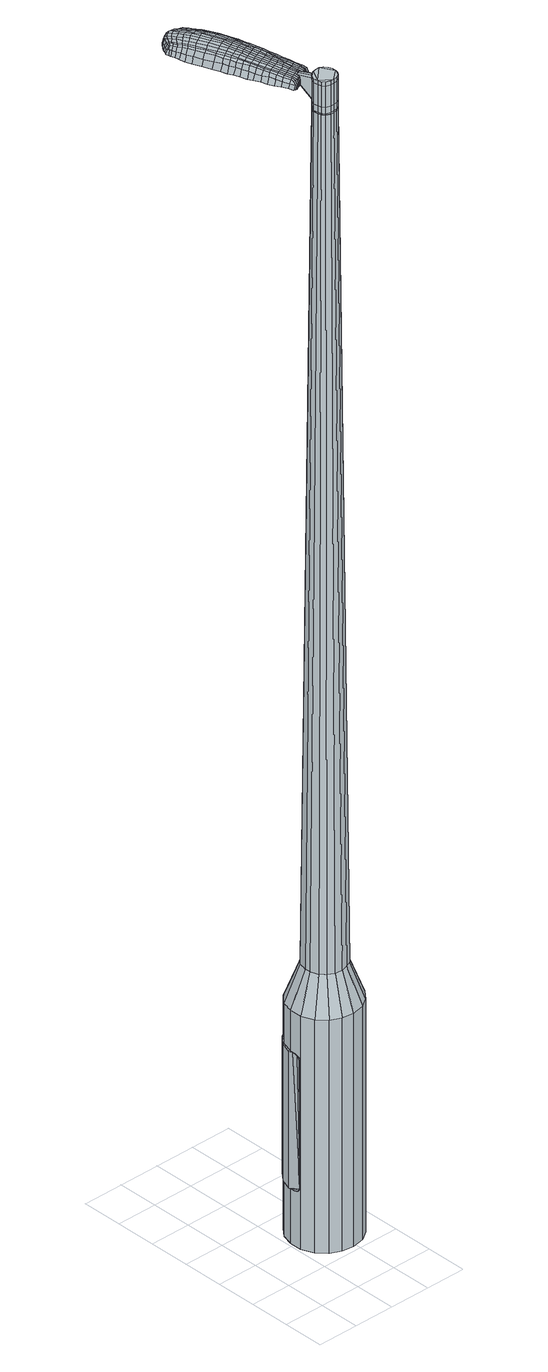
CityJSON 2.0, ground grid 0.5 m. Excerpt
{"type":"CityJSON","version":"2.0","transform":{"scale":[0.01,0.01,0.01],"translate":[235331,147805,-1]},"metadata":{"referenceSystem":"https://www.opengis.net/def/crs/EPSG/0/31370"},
"CityObjects":{
"object1":{"type":"GenericCityObject","attributes":{"cluster":308,"mean_distance_to_centroid":0.029,"new_centroid_x":235331.98,"new_centroid_y":147805.97,"mean_distance_to_camera":7.06,"H1":12.02,"H2":11.42,"Z_final":111,"cluster2":-1,"proj_x":235337.02,"proj_y":147803.89,"id_line":52494,"bearing_l":22.41,"distance":5.46,"orientation":"left","G_obj":112.41},"geometry":[{"type":"MultiSurface","lod":"2","boundaries":[[[0,1,2,3]],[[1,4,5,2]],[[4,6,7,5]],[[6,8,9,7]],[[8,10,11,9]],[[10,12,13,11]],[[12,14,15,13]],[[14,16,17,15]],[[16,18,19,17]],[[18,20,21,19]],[[20,22,23,21]],[[22,24,25,23]],[[24,26,27,25]],[[26,28,29,27]],[[28,30,31,29]],[[30,32,33,31]],[[32,34,35,33]],[[34,0,3,35]],[[36,37,38,39]],[[38,40,41,42]],[[41,43,42]],[[42,44,45,46]],[[45,47,46]],[[46,48,49,50]],[[49,51,50]],[[42,46,50,38]],[[50,52,39,38]],[[53,36,39]],[[2,5,7,35]],[[7,9,11,15]],[[11,13,15]],[[15,17,19,23]],[[19,21,23]],[[23,25,27,31]],[[27,29,31]],[[15,23,31,7]],[[31,33,35,7]],[[3,2,35]],[[1,0,54,55]],[[0,34,56,54]],[[34,32,57,56]],[[32,30,58,57]],[[30,28,59,58]],[[28,26,60,59]],[[26,24,61,60]],[[24,22,62,61]],[[22,20,63,62]],[[20,18,64,63]],[[18,16,65,64]],[[16,14,66,65]],[[14,12,67,66]],[[12,10,68,67]],[[10,8,69,68]],[[8,6,70,69]],[[6,4,71,70]],[[4,1,55,71]],[[55,54,72,73]],[[54,56,74,72]],[[56,57,75,74]],[[57,58,76,75]],[[58,59,77,76]],[[59,60,78,77]],[[60,61,79,78]],[[61,62,80,79]],[[62,63,81,80]],[[63,64,82,81]],[[64,65,83,82]],[[65,66,84,83]],[[66,67,85,84]],[[67,68,86,85]],[[68,69,87,86]],[[69,70,88,87]],[[70,71,89,88]],[[71,55,73,89]],[[72,90,91,73]],[[92,93,90,72]],[[75,94,93,92]],[[95,96,94,75]],[[77,97,96,95]],[[98,99,97,77]],[[100,101,99,98]],[[102,103,101,100]],[[81,104,103,102]],[[82,105,104,81]],[[106,107,105,82]],[[108,109,107,106]],[[110,111,109,108]],[[112,113,111,110]],[[87,114,113,112]],[[115,116,114,87]],[[117,118,116,115]],[[73,91,118,117]],[[119,120,121,122]],[[123,119,122,124]],[[125,123,124,126]],[[127,125,126,128]],[[129,127,128,130]],[[131,129,130,132]],[[133,131,132,134]],[[135,133,134,136]],[[137,135,136,138]],[[139,137,138,140]],[[141,139,140,142]],[[143,141,142,144]],[[145,143,144,146]],[[147,145,146,148]],[[149,147,148,150]],[[151,149,150,152]],[[74,92,72]],[[74,75,92]],[[76,95,75]],[[76,77,95]],[[78,98,77]],[[78,79,100,98]],[[79,80,102,100]],[[80,81,102]],[[83,106,82]],[[83,84,108,106]],[[84,85,110,108]],[[85,86,112,110]],[[86,87,112]],[[88,115,87]],[[88,89,117,115]],[[89,73,117]],[[153,118,91]],[[153,154,116,118]],[[154,114,116]],[[155,113,114]],[[155,156,111,113]],[[156,157,109,111]],[[157,158,107,109]],[[158,105,107]],[[159,103,104]],[[159,160,101,103]],[[160,161,99,101]],[[161,97,99]],[[162,96,97]],[[162,94,96]],[[163,93,94]],[[163,90,93]],[[39,52,151,164]],[[91,90,165,152]],[[53,39,164,120]],[[90,163,121,165]],[[36,53,120,119]],[[163,94,122,121]],[[37,36,119,123]],[[94,162,124,122]],[[38,37,123,125]],[[162,97,126,124]],[[40,38,125,127]],[[97,161,128,126]],[[41,40,127,129]],[[161,160,130,128]],[[43,41,129,131]],[[160,159,132,130]],[[42,43,131,133]],[[159,104,134,132]],[[44,42,133,135]],[[104,105,136,134]],[[45,44,135,137]],[[105,158,138,136]],[[47,45,137,139]],[[158,157,140,138]],[[46,47,139,141]],[[157,156,142,140]],[[48,46,141,143]],[[156,155,144,142]],[[49,48,143,145]],[[155,114,146,144]],[[51,49,145,147]],[[114,154,148,146]],[[50,51,147,149]],[[154,153,150,148]],[[52,50,149,151]],[[153,91,152,150]],[[151,152,166,167]],[[152,165,168,166]],[[165,121,169,168]],[[121,120,170,169]],[[120,164,171,170]],[[164,151,167,171]],[[172,173,174,175]],[[176,172,175,177]],[[172,176,178,179]],[[173,172,179,180]],[[181,182,183,184]],[[185,181,184,186]],[[181,185,187,188]],[[182,181,188,189]],[[190,191,192,193]],[[194,190,193,195]],[[190,194,196,197]],[[191,190,197,198]],[[199,200,201,202]],[[203,199,202,204]],[[199,203,205,206]],[[200,199,206,207]],[[208,209,210,211]],[[212,208,211,213]],[[208,212,214,215]],[[209,208,215,216]],[[217,218,219,220]],[[221,217,220,222]],[[217,221,223,224]],[[218,217,224,225]],[[226,227,228,229]],[[218,226,229,219]],[[226,218,225,230]],[[227,226,230,231]],[[232,233,234,235]],[[227,232,235,228]],[[232,227,231,236]],[[233,232,236,237]],[[238,176,177,239]],[[233,238,239,234]],[[238,233,237,240]],[[176,238,240,178]],[[241,242,243,244]],[[245,241,244,246]],[[241,245,247,248]],[[242,241,248,249]],[[250,251,252,253]],[[242,250,253,243]],[[250,242,249,254]],[[251,250,254,255]],[[256,257,258,259]],[[251,256,259,252]],[[256,251,255,260]],[[257,256,260,261]],[[262,263,264,265]],[[257,262,265,258]],[[262,257,261,266]],[[263,262,266,267]],[[268,173,180,269]],[[263,268,269,264]],[[268,263,267,270]],[[173,268,270,174]],[[271,272,273,274]],[[275,271,274,276]],[[271,275,277,278]],[[272,271,278,279]],[[280,281,282,283]],[[272,280,283,273]],[[280,272,279,284]],[[281,280,284,285]],[[286,287,288,289]],[[281,286,289,282]],[[286,281,285,290]],[[287,286,290,291]],[[292,185,186,293]],[[287,292,293,288]],[[292,287,291,294]],[[185,292,294,187]],[[295,296,297,298]],[[299,295,298,300]],[[295,299,301,302]],[[296,295,302,303]],[[304,305,306,307]],[[296,304,307,297]],[[304,296,303,308]],[[305,304,308,309]],[[310,311,312,313]],[[305,310,313,306]],[[310,305,309,314]],[[311,310,314,315]],[[316,317,318,319]],[[311,316,319,312]],[[316,311,315,320]],[[317,316,320,321]],[[322,182,189,323]],[[317,322,323,318]],[[322,317,321,324]],[[182,322,324,183]],[[325,211,210,326]],[[327,325,326,328]],[[325,327,329,330]],[[211,325,330,213]],[[331,327,328,332]],[[333,331,332,334]],[[331,333,335,336]],[[327,331,336,329]],[[337,333,334,338]],[[339,337,338,340]],[[337,339,341,342]],[[333,337,342,335]],[[343,339,340,344]],[[345,343,344,346]],[[343,345,347,348]],[[339,343,348,341]],[[349,345,346,350]],[[200,349,350,201]],[[349,200,207,351]],[[345,349,351,347]],[[352,353,198,197]],[[354,352,197,196]],[[352,354,355,356]],[[353,352,356,357]],[[358,359,357,356]],[[360,358,356,355]],[[358,360,361,362]],[[359,358,362,363]],[[364,365,363,362]],[[366,364,362,361]],[[364,366,367,368]],[[365,364,368,369]],[[370,371,369,368]],[[372,370,368,367]],[[370,372,205,203]],[[371,370,203,204]],[[373,374,375,376]],[[275,373,376,277]],[[373,275,276,377]],[[374,373,377,378]],[[379,194,195,380]],[[374,379,380,375]],[[379,374,378,381]],[[194,379,381,196]],[[382,383,384,385]],[[221,382,385,223]],[[382,221,222,386]],[[383,382,386,387]],[[388,389,390,391]],[[383,388,391,384]],[[388,383,387,392]],[[389,388,392,393]],[[394,191,198,395]],[[389,394,395,390]],[[394,389,393,396]],[[191,394,396,192]],[[397,398,399,400]],[[179,397,400,180]],[[397,179,178,401]],[[398,397,401,402]],[[403,404,405,406]],[[398,403,406,399]],[[403,398,402,407]],[[404,403,407,408]],[[409,202,201,410]],[[404,409,410,405]],[[409,404,408,411]],[[202,409,411,204]],[[412,413,414,415]],[[184,412,415,186]],[[412,184,183,416]],[[413,412,416,417]],[[418,206,205,419]],[[413,418,419,414]],[[418,413,417,420]],[[206,418,420,207]],[[421,422,423,424]],[[299,421,424,301]],[[421,299,300,425]],[[422,421,425,426]],[[427,212,213,428]],[[422,427,428,423]],[[427,422,426,429]],[[212,427,429,214]],[[430,431,432,433]],[[245,430,433,247]],[[430,245,246,434]],[[431,430,434,435]],[[436,437,438,439]],[[431,436,439,432]],[[436,431,435,440]],[[437,436,440,441]],[[442,209,216,443]],[[437,442,443,438]],[[442,437,441,444]],[[209,442,444,210]],[[445,446,435,434]],[[244,445,434,246]],[[445,244,243,447]],[[446,445,447,448]],[[449,450,441,440]],[[446,449,440,435]],[[449,446,448,451]],[[450,449,451,452]],[[453,326,210,444]],[[450,453,444,441]],[[453,450,452,454]],[[326,453,454,328]],[[455,456,457,458]],[[302,455,458,303]],[[455,302,301,424]],[[456,455,424,423]],[[459,330,329,460]],[[456,459,460,457]],[[459,456,423,428]],[[330,459,428,213]],[[461,462,448,447]],[[253,461,447,243]],[[461,253,252,463]],[[462,461,463,464]],[[465,466,452,451]],[[462,465,451,448]],[[465,462,464,467]],[[466,465,467,468]],[[469,332,328,454]],[[466,469,454,452]],[[469,466,468,470]],[[332,469,470,334]],[[471,472,473,474]],[[308,471,474,309]],[[471,308,303,458]],[[472,471,458,457]],[[475,336,335,476]],[[472,475,476,473]],[[475,472,457,460]],[[336,475,460,329]],[[477,478,464,463]],[[259,477,463,252]],[[477,259,258,479]],[[478,477,479,480]],[[481,482,468,467]],[[478,481,467,464]],[[481,478,480,483]],[[482,481,483,484]],[[485,338,334,470]],[[482,485,470,468]],[[485,482,484,486]],[[338,485,486,340]],[[487,488,489,490]],[[314,487,490,315]],[[487,314,309,474]],[[488,487,474,473]],[[491,342,341,492]],[[488,491,492,489]],[[491,488,473,476]],[[342,491,476,335]],[[493,494,480,479]],[[265,493,479,258]],[[493,265,264,495]],[[494,493,495,496]],[[497,498,484,483]],[[494,497,483,480]],[[497,494,496,499]],[[498,497,499,500]],[[501,344,340,486]],[[498,501,486,484]],[[501,498,500,502]],[[344,501,502,346]],[[503,504,505,506]],[[320,503,506,321]],[[503,320,315,490]],[[504,503,490,489]],[[507,348,347,508]],[[504,507,508,505]],[[507,504,489,492]],[[348,507,492,341]],[[509,510,496,495]],[[269,509,495,264]],[[509,269,180,400]],[[510,509,400,399]],[[511,512,500,499]],[[510,511,499,496]],[[511,510,399,406]],[[512,511,406,405]],[[513,350,346,502]],[[512,513,502,500]],[[513,512,405,410]],[[350,513,410,201]],[[514,515,417,416]],[[324,514,416,183]],[[514,324,321,506]],[[515,514,506,505]],[[516,351,207,420]],[[515,516,420,417]],[[516,515,505,508]],[[351,516,508,347]],[[517,518,378,377]],[[274,517,377,276]],[[517,274,273,519]],[[518,517,519,520]],[[521,354,196,381]],[[518,521,381,378]],[[521,518,520,522]],[[354,521,522,355]],[[523,524,525,526]],[[224,523,526,225]],[[523,224,223,385]],[[524,523,385,384]],[[527,528,529,530]],[[524,527,530,525]],[[527,524,384,391]],[[528,527,391,390]],[[531,353,357,532]],[[528,531,532,529]],[[531,528,390,395]],[[353,531,395,198]],[[533,534,520,519]],[[283,533,519,273]],[[533,283,282,535]],[[534,533,535,536]],[[537,360,355,522]],[[534,537,522,520]],[[537,534,536,538]],[[360,537,538,361]],[[539,540,541,542]],[[230,539,542,231]],[[539,230,225,526]],[[540,539,526,525]],[[543,544,545,546]],[[540,543,546,541]],[[543,540,525,530]],[[544,543,530,529]],[[547,359,363,548]],[[544,547,548,545]],[[547,544,529,532]],[[359,547,532,357]],[[549,550,536,535]],[[289,549,535,282]],[[549,289,288,551]],[[550,549,551,552]],[[553,366,361,538]],[[550,553,538,536]],[[553,550,552,554]],[[366,553,554,367]],[[555,556,557,558]],[[236,555,558,237]],[[555,236,231,542]],[[556,555,542,541]],[[559,560,561,562]],[[556,559,562,557]],[[559,556,541,546]],[[560,559,546,545]],[[563,365,369,564]],[[560,563,564,561]],[[563,560,545,548]],[[365,563,548,363]],[[565,566,552,551]],[[293,565,551,288]],[[565,293,186,415]],[[566,565,415,414]],[[567,372,367,554]],[[566,567,554,552]],[[567,566,414,419]],[[372,567,419,205]],[[568,569,402,401]],[[240,568,401,178]],[[568,240,237,558]],[[569,568,558,557]],[[570,571,408,407]],[[569,570,407,402]],[[570,569,557,562]],[[571,570,562,561]],[[572,371,204,411]],[[571,572,411,408]],[[572,571,561,564]],[[371,572,564,369]],[[573,574,575,576]],[[576,575,577,578]],[[579,577,575,580]],[[580,575,574,581]],[[582,583,584,585]],[[585,584,586,587]],[[588,586,584,589]],[[589,584,583,590]],[[591,592,593,594]],[[594,593,595,596]],[[597,595,593,598]],[[598,593,592,599]],[[600,601,602,603]],[[603,602,604,605]],[[606,604,602,607]],[[607,602,601,608]],[[609,610,611,612]],[[612,611,613,614]],[[615,613,611,616]],[[616,611,610,617]],[[618,619,620,621]],[[621,620,622,623]],[[624,622,620,625]],[[625,620,619,626]],[[627,628,629,630]],[[630,629,619,618]],[[626,619,629,631]],[[631,629,628,632]],[[633,634,635,636]],[[636,635,628,627]],[[632,628,635,637]],[[637,635,634,638]],[[578,577,639,640]],[[640,639,634,633]],[[638,634,639,641]],[[641,639,577,579]],[[642,643,644,645]],[[645,644,646,647]],[[648,646,644,649]],[[649,644,643,650]],[[651,652,653,654]],[[654,653,643,642]],[[650,643,653,655]],[[655,653,652,656]],[[657,658,659,660]],[[660,659,652,651]],[[656,652,659,661]],[[661,659,658,662]],[[663,664,665,666]],[[666,665,658,657]],[[662,658,665,667]],[[667,665,664,668]],[[581,574,669,670]],[[670,669,664,663]],[[668,664,669,671]],[[671,669,574,573]],[[672,673,674,675]],[[675,674,676,677]],[[678,676,674,679]],[[679,674,673,680]],[[681,682,683,684]],[[684,683,673,672]],[[680,673,683,685]],[[685,683,682,686]],[[687,688,689,690]],[[690,689,682,681]],[[686,682,689,691]],[[691,689,688,692]],[[587,586,693,694]],[[694,693,688,687]],[[692,688,693,695]],[[695,693,586,588]],[[696,697,698,699]],[[699,698,700,701]],[[702,700,698,703]],[[703,698,697,704]],[[705,706,707,708]],[[708,707,697,696]],[[704,697,707,709]],[[709,707,706,710]],[[711,712,713,714]],[[714,713,706,705]],[[710,706,713,715]],[[715,713,712,716]],[[717,718,719,720]],[[720,719,712,711]],[[716,712,719,721]],[[721,719,718,722]],[[590,583,723,724]],[[724,723,718,717]],[[722,718,723,725]],[[725,723,583,582]],[[609,612,726,727]],[[727,726,728,729]],[[730,728,726,731]],[[731,726,612,614]],[[729,728,732,733]],[[733,732,734,735]],[[736,734,732,737]],[[737,732,728,730]],[[735,734,738,739]],[[739,738,740,741]],[[742,740,738,743]],[[743,738,734,736]],[[741,740,744,745]],[[745,744,746,747]],[[748,746,744,749]],[[749,744,740,742]],[[747,746,750,751]],[[751,750,601,600]],[[608,601,750,752]],[[752,750,746,748]],[[599,753,754,598]],[[598,754,755,597]],[[756,755,754,757]],[[757,754,753,758]],[[758,759,760,757]],[[757,760,761,756]],[[762,761,760,763]],[[763,760,759,764]],[[764,765,766,763]],[[763,766,767,762]],[[768,767,766,769]],[[769,766,765,770]],[[770,771,772,769]],[[769,772,773,768]],[[606,773,772,604]],[[604,772,771,605]],[[774,775,776,777]],[[777,776,676,678]],[[677,676,776,778]],[[778,776,775,779]],[[596,595,780,781]],[[781,780,775,774]],[[779,775,780,782]],[[782,780,595,597]],[[783,784,785,786]],[[786,785,622,624]],[[623,622,785,787]],[[787,785,784,788]],[[789,790,791,792]],[[792,791,784,783]],[[788,784,791,793]],[[793,791,790,794]],[[599,592,795,796]],[[796,795,790,789]],[[794,790,795,797]],[[797,795,592,591]],[[798,799,800,801]],[[801,800,580,581]],[[579,580,800,802]],[[802,800,799,803]],[[804,805,806,807]],[[807,806,799,798]],[[803,799,806,808]],[[808,806,805,809]],[[600,603,810,811]],[[811,810,805,804]],[[809,805,810,812]],[[812,810,603,605]],[[813,814,815,816]],[[816,815,585,587]],[[582,585,815,817]],[[817,815,814,818]],[[606,607,819,820]],[[820,819,814,813]],[[818,814,819,821]],[[821,819,607,608]],[[822,823,824,825]],[[825,824,700,702]],[[701,700,824,826]],[[826,824,823,827]],[[614,613,828,829]],[[829,828,823,822]],[[827,823,828,830]],[[830,828,613,615]],[[831,832,646,833]],[[833,646,648]],[[647,646,834]],[[834,646,832,835]],[[836,837,838,839]],[[839,838,832,831]],[[835,832,838,840]],[[840,838,837,841]],[[617,610,842,843]],[[843,842,837,836]],[[841,837,842,844]],[[844,842,610,609]],[[835,845,834]],[[834,845,645,647]],[[642,645,845,846]],[[846,845,847]],[[841,848,849,840]],[[840,849,845,835]],[[847,845,849,850]],[[850,849,848,851]],[[609,727,852,844]],[[844,852,848,841]],[[851,848,852,853]],[[853,852,727,729]],[[854,855,856]],[[856,855,703,704]],[[702,703,855,825]],[[825,855,822]],[[730,731,857,858]],[[858,857,855,854]],[[822,855,857,829]],[[829,857,731,614]],[[847,859,846]],[[846,859,654,642]],[[651,654,859,860]],[[860,859,861]],[[851,862,863,850]],[[850,863,859,847]],[[861,859,863,864]],[[864,863,862,865]],[[729,733,866,853]],[[853,866,862,851]],[[865,862,866,867]],[[867,866,733,735]],[[868,869,870,871]],[[871,870,709,710]],[[704,709,870,856]],[[856,870,869,854]],[[736,737,872,873]],[[873,872,869,868]],[[854,869,872,858]],[[858,872,737,730]],[[861,874,875,860]],[[860,875,660,651]],[[657,660,875,876]],[[876,875,874,877]],[[865,878,879,864]],[[864,879,874,861]],[[877,874,879,880]],[[880,879,878,881]],[[735,739,882,867]],[[867,882,878,865]],[[881,878,882,883]],[[883,882,739,741]],[[884,885,886,887]],[[887,886,715,716]],[[710,715,886,871]],[[871,886,885,868]],[[742,743,888,889]],[[889,888,885,884]],[[868,885,888,873]],[[873,888,743,736]],[[877,890,891,876]],[[876,891,666,657]],[[663,666,891,892]],[[892,891,890,893]],[[881,894,895,880]],[[880,895,890,877]],[[893,890,895,896]],[[896,895,894,897]],[[741,745,898,883]],[[883,898,894,881]],[[897,894,898,899]],[[899,898,745,747]],[[900,901,902,903]],[[903,902,721,722]],[[716,721,902,887]],[[887,902,901,884]],[[748,749,904,905]],[[905,904,901,900]],[[884,901,904,889]],[[889,904,749,742]],[[893,906,907,892]],[[892,907,670,663]],[[581,670,907,801]],[[801,907,906,798]],[[897,908,909,896]],[[896,909,906,893]],[[798,906,909,807]],[[807,909,908,804]],[[747,751,910,899]],[[899,910,908,897]],[[804,908,910,811]],[[811,910,751,600]],[[818,911,912,817]],[[817,912,725,582]],[[722,725,912,903]],[[903,912,911,900]],[[608,752,913,821]],[[821,913,911,818]],[[900,911,913,905]],[[905,913,752,748]],[[779,914,915,778]],[[778,915,675,677]],[[672,675,915,916]],[[916,915,914,917]],[[597,755,918,782]],[[782,918,914,779]],[[917,914,918,919]],[[919,918,755,756]],[[920,921,922,923]],[[923,922,625,626]],[[624,625,922,786]],[[786,922,921,783]],[[924,925,926,927]],[[927,926,921,920]],[[783,921,926,792]],[[792,926,925,789]],[[758,753,928,929]],[[929,928,925,924]],[[789,925,928,796]],[[796,928,753,599]],[[917,930,931,916]],[[916,931,684,672]],[[681,684,931,932]],[[932,931,930,933]],[[756,761,934,919]],[[919,934,930,917]],[[933,930,934,935]],[[935,934,761,762]],[[936,937,938,939]],[[939,938,631,632]],[[626,631,938,923]],[[923,938,937,920]],[[940,941,942,943]],[[943,942,937,936]],[[920,937,942,927]],[[927,942,941,924]],[[764,759,944,945]],[[945,944,941,940]],[[924,941,944,929]],[[929,944,759,758]],[[933,946,947,932]],[[932,947,690,681]],[[687,690,947,948]],[[948,947,946,949]],[[762,767,950,935]],[[935,950,946,933]],[[949,946,950,951]],[[951,950,767,768]],[[952,953,954,955]],[[955,954,637,638]],[[632,637,954,939]],[[939,954,953,936]],[[956,957,958,959]],[[959,958,953,952]],[[936,953,958,943]],[[943,958,957,940]],[[770,765,960,961]],[[961,960,957,956]],[[940,957,960,945]],[[945,960,765,764]],[[949,962,963,948]],[[948,963,694,687]],[[587,694,963,816]],[[816,963,962,813]],[[768,773,964,951]],[[951,964,962,949]],[[813,962,964,820]],[[820,964,773,606]],[[803,965,966,802]],[[802,966,641,579]],[[638,641,966,955]],[[955,966,965,952]],[[809,967,968,808]],[[808,968,965,803]],[[952,965,968,959]],[[959,968,967,956]],[[605,771,969,812]],[[812,969,967,809]],[[956,967,969,961]],[[961,969,771,770]],[[573,576,175,174]],[[576,578,177,175]],[[588,589,188,187]],[[589,590,189,188]],[[591,594,193,192]],[[594,596,195,193]],[[615,616,215,214]],[[616,617,216,215]],[[618,621,220,219]],[[621,623,222,220]],[[627,630,229,228]],[[630,618,219,229]],[[633,636,235,234]],[[636,627,228,235]],[[578,640,239,177]],[[640,633,234,239]],[[648,649,248,247]],[[649,650,249,248]],[[650,655,254,249]],[[655,656,255,254]],[[656,661,260,255]],[[661,662,261,260]],[[662,667,266,261]],[[667,668,267,266]],[[668,671,270,267]],[[671,573,174,270]],[[678,679,278,277]],[[679,680,279,278]],[[680,685,284,279]],[[685,686,285,284]],[[686,691,290,285]],[[691,692,291,290]],[[692,695,294,291]],[[695,588,187,294]],[[696,699,298,297]],[[699,701,300,298]],[[705,708,307,306]],[[708,696,297,307]],[[711,714,313,312]],[[714,705,306,313]],[[717,720,319,318]],[[720,711,312,319]],[[590,724,323,189]],[[724,717,318,323]],[[774,777,376,375]],[[777,678,277,376]],[[596,781,380,195]],[[781,774,375,380]],[[623,787,386,222]],[[787,788,387,386]],[[788,793,392,387]],[[793,794,393,392]],[[794,797,396,393]],[[797,591,192,396]],[[701,826,425,300]],[[826,827,426,425]],[[827,830,429,426]],[[830,615,214,429]],[[831,833,433,432]],[[833,648,247,433]],[[836,839,439,438]],[[839,831,432,439]],[[617,843,443,216]],[[843,836,438,443]],[[970,971,972,973]],[[974,975,973,972]],[[976,977,978,979]],[[980,981,982,983]],[[971,984,985,972]],[[986,974,972,985]],[[987,976,979,988]],[[989,990,981,980]],[[984,991,992,985]],[[992,993,986,985]],[[994,987,988,995]],[[996,990,989,997]],[[991,998,999,992]],[[999,1000,993,992]],[[1001,994,995,1002]],[[1003,996,997,1004]],[[1005,1006,1007,1008]],[[1009,1010,1006,1005]],[[1009,1011,1012,1010]],[[1011,1013,1014,1012]],[[1015,1016,1017,1018]],[[1019,1020,1016,1015]],[[1021,1022,1020,1019]],[[1023,1024,1022,1021]],[[1018,1007,1006,1015]],[[1015,1006,1010,1019]],[[1010,1012,1021,1019]],[[1012,1014,1023,1021]],[[979,978,975,974]],[[988,979,974,986]],[[993,995,988,986]],[[1000,1002,995,993]],[[980,983,977,976]],[[989,980,976,987]],[[997,989,987,994]],[[1004,997,994,1001]],[[981,1005,1008,982]],[[990,1009,1005,981]],[[1011,1009,990,996]],[[1013,1011,996,1003]],[[1025,1026,1027,1028]],[[1027,1029,1030,1031]],[[1027,1031,1032,1033]],[[1027,1033,1028]],[[1034,1025,1028,1035]],[[1036,1035,1028,1037]],[[1038,1037,1028]],[[1039,1027,1026,1040]],[[1041,1039,1040,1042]],[[1043,1041,1042,1044]],[[1045,1043,1044,1046]],[[1047,1045,1046,1048]],[[1048,1049,1050,1051]],[[1048,1051,1052,1053]],[[1048,1053,1054,1055]],[[1054,1056,1057,1058]],[[1054,1058,1059,1060]],[[1054,1060,1055]],[[1048,1055,1047]],[[1061,1062,1026,1025]],[[1063,1064,1029,1027]],[[1065,1066,1038,1028]],[[1062,1067,1040,1026]],[[1068,1063,1027,1039]],[[1067,1069,1042,1040]],[[1070,1068,1039,1041]],[[1069,1071,1044,1042]],[[1072,1070,1041,1043]],[[1071,1073,1046,1044]],[[1074,1072,1043,1045]],[[1073,1075,1048,1046]],[[1076,1074,1045,1047]],[[1075,1077,1049,1048]],[[1078,1079,1056,1054]],[[1080,1076,1047,1055]],[[1050,1049,1077,1081]],[[1051,1050,1081,1082]],[[1052,1051,1082,1083]],[[1053,1052,1083,1084]],[[1054,1053,1084,1078]],[[1085,1061,1025,1034]],[[1086,1085,1034,1035]],[[1087,1086,1035,1036]],[[1088,1087,1036,1037]],[[1066,1088,1037,1038]],[[1030,1029,1064,1089]],[[1057,1056,1079,1090]],[[1031,1030,1089,1091]],[[1032,1031,1091,1092]],[[1033,1032,1092,1093]],[[1028,1033,1093,1065]],[[1058,1057,1090,1094]],[[1059,1058,1094,1095]],[[1060,1059,1095,1096]],[[1055,1060,1096,1080]]]}]}
},
"vertices":[
[80,137,384],[94,140,384],[94,140,96],[80,137,96],[108,138,384],[108,138,96],[122,131,384],[122,131,96],[131,121,384],[131,121,96],[137,107,384],[137,107,96],[138,92,384],[138,92,96],[133,78,384],[133,78,96],[124,67,384],[124,67,96],[112,59,384],[112,59,96],[97,56,384],[97,56,96],[83,58,384],[83,58,96],[70,64,384],[70,64,96],[60,75,384],[60,75,96],[54,89,384],[54,89,96],[54,104,384],[54,104,96],[58,118,384],[58,118,96],[67,129,384],[67,129,96],[84,104,1524],[82,100,1524],[83,95,1524],[91,110,1524],[84,91,1524],[87,87,1524],[96,85,1524],[92,85,1524],[101,86,1524],[105,88,1524],[109,96,1524],[108,92,1524],[109,101,1524],[107,105,1524],[100,111,1524],[104,109,1524],[95,111,1524],[87,108,1524],[86,121,429],[95,123,429],[79,117,429],[73,110,429],[71,101,429],[71,93,429],[74,84,429],[80,78,429],[88,74,429],[97,73,429],[105,75,429],[113,79,429],[118,86,429],[121,95,429],[120,103,429],[117,111,429],[111,118,429],[103,122,429],[91,110,1483],[95,111,1483],[87,108,1483],[84,104,1483],[82,100,1483],[83,95,1483],[84,91,1483],[87,87,1483],[92,85,1483],[96,85,1483],[101,86,1483],[105,88,1483],[108,92,1483],[109,96,1483],[109,101,1483],[107,105,1483],[104,109,1483],[100,111,1483],[91,110,1485],[95,111,1485],[87,107,1483],[87,107,1485],[84,104,1485],[83,100,1483],[83,100,1485],[83,95,1485],[85,91,1483],[85,91,1485],[88,88,1483],[88,88,1485],[92,86,1483],[92,86,1485],[96,85,1485],[101,86,1485],[104,88,1483],[104,88,1485],[107,92,1483],[107,92,1485],[108,96,1483],[108,96,1485],[108,101,1483],[108,101,1485],[107,105,1485],[104,108,1483],[104,108,1485],[100,110,1483],[100,110,1485],[84,104,1519],[87,108,1519],[87,108,1493],[84,104,1493],[82,100,1519],[82,100,1493],[83,95,1519],[83,95,1493],[84,91,1519],[84,91,1493],[87,87,1519],[87,87,1493],[92,85,1519],[92,85,1493],[96,85,1519],[96,85,1493],[101,86,1519],[101,86,1493],[105,88,1519],[105,88,1493],[108,92,1519],[108,92,1493],[109,96,1519],[109,96,1493],[109,101,1519],[109,101,1493],[107,105,1519],[107,105,1493],[104,109,1519],[104,109,1493],[100,111,1519],[100,111,1493],[95,111,1519],[95,111,1493],[100,111,1485],[104,109,1485],[109,101,1485],[109,96,1485],[108,92,1485],[105,88,1485],[92,85,1485],[87,87,1485],[84,91,1485],[82,100,1485],[87,108,1485],[91,110,1519],[91,110,1493],[86,129,1513],[86,129,1518],[83,128,1513],[80,126,1513],[80,126,1518],[83,128,1518],[73,204,1519],[76,197,1518],[77,199,1509],[74,205,1510],[70,212,1519],[71,213,1510],[69,210,1526],[72,202,1525],[75,195,1525],[38,189,1519],[41,183,1518],[42,182,1525],[39,189,1525],[34,197,1519],[36,197,1526],[32,198,1510],[36,190,1510],[39,183,1509],[26,264,1519],[29,265,1519],[29,266,1513],[25,265,1513],[23,261,1519],[22,262,1513],[23,260,1524],[26,262,1524],[30,264,1524],[54,195,1530],[57,188,1529],[60,190,1529],[57,196,1530],[51,204,1531],[54,205,1531],[47,202,1530],[51,194,1530],[54,187,1529],[85,121,1512],[88,122,1512],[87,123,1517],[85,122,1517],[82,120,1512],[82,121,1517],[82,120,1506],[85,121,1506],[87,123,1506],[49,258,1519],[51,255,1519],[52,256,1512],[50,259,1512],[48,260,1518],[49,261,1512],[47,259,1522],[48,257,1523],[50,254,1524],[53,251,1519],[56,246,1519],[57,247,1512],[54,252,1512],[52,250,1524],[55,245,1525],[58,240,1519],[62,233,1519],[63,235,1511],[59,242,1511],[57,239,1526],[61,232,1526],[66,223,1519],[67,224,1510],[65,221,1526],[97,134,1513],[95,141,1513],[94,140,1518],[97,133,1517],[99,128,1512],[98,129,1516],[100,130,1506],[98,135,1507],[96,142,1507],[93,148,1514],[90,155,1515],[89,154,1520],[92,147,1519],[93,150,1507],[91,157,1507],[88,162,1515],[85,169,1516],[84,168,1522],[87,161,1521],[89,164,1508],[86,171,1508],[83,176,1517],[81,183,1517],[79,182,1524],[82,175,1523],[84,178,1508],[81,185,1509],[78,190,1518],[77,189,1524],[79,192,1509],[16,245,1519],[17,242,1519],[18,242,1524],[17,245,1523],[16,247,1518],[17,247,1522],[14,248,1512],[15,245,1512],[15,242,1512],[18,237,1519],[20,232,1519],[22,232,1525],[20,237,1524],[17,238,1512],[18,232,1512],[22,226,1519],[25,219,1519],[27,218,1526],[24,226,1526],[20,226,1511],[23,219,1511],[29,208,1519],[31,208,1526],[28,209,1510],[69,122,1513],[66,129,1513],[65,130,1507],[68,123,1507],[72,117,1512],[71,118,1506],[72,119,1516],[71,122,1517],[67,129,1518],[63,136,1514],[60,143,1515],[58,143,1507],[61,136,1507],[64,136,1519],[61,143,1520],[56,150,1515],[53,156,1516],[51,157,1508],[55,150,1508],[58,149,1521],[55,156,1522],[50,163,1517],[47,170,1517],[45,170,1509],[48,163,1508],[52,163,1523],[48,169,1524],[44,176,1518],[42,177,1509],[45,176,1524],[83,127,1519],[85,128,1519],[80,134,1520],[82,135,1520],[77,133,1520],[80,126,1519],[77,141,1522],[79,142,1522],[74,147,1523],[77,148,1523],[71,146,1523],[74,139,1521],[71,154,1524],[74,155,1524],[68,161,1525],[71,162,1525],[65,160,1525],[68,153,1524],[65,168,1526],[68,169,1526],[63,175,1527],[65,176,1527],[59,173,1527],[62,167,1526],[60,182,1528],[63,183,1528],[57,180,1528],[28,259,1527],[31,261,1527],[24,257,1526],[26,253,1527],[29,255,1528],[33,257,1528],[32,249,1529],[35,251,1529],[28,247,1528],[31,240,1530],[34,243,1530],[38,244,1530],[37,236,1531],[41,237,1531],[34,234,1530],[37,225,1531],[41,227,1531],[44,229,1531],[46,215,1531],[49,217,1531],[42,214,1531],[16,250,1518],[17,253,1519],[16,253,1513],[15,250,1513],[17,249,1523],[18,252,1523],[19,257,1519],[19,258,1513],[20,256,1524],[46,261,1518],[44,263,1518],[44,261,1523],[46,260,1523],[47,263,1513],[44,264,1513],[41,264,1519],[37,265,1519],[37,264,1524],[41,263,1523],[41,265,1513],[37,266,1513],[33,266,1519],[33,264,1524],[33,266,1513],[71,201,1528],[69,201,1528],[71,194,1528],[73,195,1527],[68,209,1528],[66,209,1529],[66,200,1529],[63,199,1530],[66,192,1529],[69,193,1528],[63,208,1529],[60,207,1530],[60,198,1530],[63,191,1529],[57,206,1531],[41,189,1528],[43,190,1529],[39,198,1529],[37,197,1528],[44,183,1527],[46,184,1528],[47,192,1529],[43,200,1530],[50,185,1528],[74,116,1512],[76,117,1512],[76,118,1517],[74,118,1517],[73,117,1506],[75,117,1506],[79,118,1512],[79,119,1517],[78,119,1506],[99,126,1512],[97,126,1512],[98,127,1506],[99,127,1506],[98,127,1517],[96,127,1517],[95,125,1512],[92,124,1512],[93,125,1506],[95,126,1506],[94,126,1517],[92,125,1517],[90,123,1512],[90,124,1506],[89,124,1517],[96,132,1519],[94,132,1519],[93,139,1520],[92,139,1520],[92,131,1519],[90,130,1519],[89,138,1520],[87,137,1520],[87,129,1519],[85,136,1520],[72,122,1519],[74,123,1519],[71,130,1520],[69,129,1520],[77,124,1519],[74,131,1520],[91,146,1521],[89,146,1521],[88,153,1522],[86,153,1522],[87,145,1521],[84,144,1521],[84,152,1522],[82,151,1523],[82,143,1522],[79,150,1523],[66,136,1521],[68,137,1521],[64,144,1522],[62,143,1522],[71,138,1521],[68,145,1522],[86,160,1523],[84,160,1523],[83,167,1524],[81,166,1524],[82,159,1523],[79,157,1524],[79,166,1525],[76,164,1525],[76,156,1524],[74,163,1525],[59,150,1523],[61,150,1523],[58,157,1524],[56,156,1524],[65,152,1524],[62,158,1525],[81,174,1525],[79,173,1525],[78,181,1526],[76,180,1526],[77,172,1526],[74,171,1526],[74,179,1527],[71,178,1527],[71,170,1526],[68,177,1527],[53,163,1525],[55,164,1525],[52,170,1526],[50,170,1526],[59,165,1526],[56,172,1527],[76,188,1527],[74,187,1527],[71,186,1527],[69,185,1528],[66,184,1528],[47,176,1527],[49,177,1527],[53,179,1528],[18,247,1525],[19,249,1525],[19,243,1526],[20,246,1526],[21,253,1526],[23,249,1527],[47,258,1525],[45,259,1525],[46,256,1526],[49,255,1525],[42,260,1525],[38,261,1526],[40,257,1527],[43,257,1526],[35,261,1526],[36,257,1527],[21,238,1526],[22,240,1527],[23,233,1527],[24,234,1528],[25,244,1528],[27,237,1529],[51,250,1526],[49,251,1527],[51,245,1528],[53,245,1527],[46,252,1527],[42,252,1528],[45,245,1529],[49,245,1528],[39,252,1528],[42,245,1530],[25,227,1528],[26,228,1529],[28,219,1528],[30,221,1529],[30,231,1529],[33,223,1530],[56,239,1528],[54,239,1528],[57,231,1529],[59,232,1528],[51,239,1529],[48,239,1530],[51,231,1530],[54,231,1530],[44,238,1530],[48,230,1531],[32,208,1529],[34,209,1529],[38,212,1530],[64,221,1528],[62,220,1529],[59,220,1530],[56,219,1530],[52,218,1531],[75,198,1509],[74,196,1518],[71,203,1518],[72,205,1509],[68,211,1519],[69,213,1510],[67,210,1525],[70,202,1525],[73,195,1525],[44,183,1525],[42,184,1518],[39,190,1518],[41,190,1525],[36,198,1519],[38,198,1525],[34,199,1510],[37,191,1509],[40,184,1509],[30,264,1513],[30,263,1519],[27,262,1519],[26,263,1513],[24,259,1519],[23,260,1513],[25,258,1524],[27,260,1524],[30,262,1524],[60,190,1528],[57,189,1528],[54,196,1529],[57,197,1529],[51,204,1529],[54,205,1529],[47,202,1529],[51,194,1529],[54,188,1528],[86,125,1516],[87,124,1512],[84,123,1512],[84,124,1516],[81,122,1512],[81,123,1516],[81,122,1506],[84,124,1506],[86,125,1506],[50,255,1512],[49,254,1519],[48,257,1518],[49,258,1512],[47,258,1518],[47,260,1512],[46,257,1522],[47,256,1523],[48,253,1523],[55,246,1512],[54,245,1519],[52,250,1519],[53,251,1512],[51,249,1524],[53,244,1525],[61,234,1511],[60,232,1519],[57,240,1519],[58,241,1511],[56,238,1525],[59,231,1526],[64,222,1519],[65,224,1510],[63,220,1526],[92,139,1518],[93,140,1513],[96,133,1513],[95,132,1517],[97,128,1512],[96,129,1515],[98,130,1506],[96,135,1506],[94,142,1507],[87,154,1520],[88,155,1514],[91,148,1514],[90,146,1519],[91,149,1507],[89,156,1507],[82,168,1522],[83,169,1516],[86,162,1515],[85,161,1521],[87,163,1508],[84,170,1508],[78,181,1523],[79,183,1517],[81,176,1516],[80,174,1522],[82,177,1508],[80,184,1508],[76,190,1517],[75,188,1524],[77,191,1509],[20,242,1523],[19,242,1519],[18,245,1518],[19,245,1523],[18,247,1518],[19,247,1522],[16,248,1512],[16,246,1512],[17,243,1512],[23,232,1525],[22,232,1519],[20,238,1519],[22,238,1524],[19,238,1512],[20,233,1512],[28,219,1526],[27,219,1519],[24,227,1519],[25,226,1525],[22,227,1511],[25,220,1511],[31,209,1519],[33,208,1526],[29,209,1510],[66,131,1507],[68,130,1513],[71,123,1513],[70,124,1506],[74,119,1512],[72,119,1506],[74,120,1515],[72,123,1517],[69,130,1518],[60,144,1507],[61,144,1514],[65,137,1514],[63,137,1507],[66,137,1519],[63,144,1520],[53,158,1508],[55,157,1516],[58,150,1515],[56,151,1508],[60,150,1521],[56,157,1522],[47,171,1508],[48,170,1517],[52,164,1516],[50,164,1508],[53,164,1522],[50,170,1523],[45,177,1517],[43,178,1509],[47,177,1524],[82,128,1518],[85,129,1518],[80,134,1519],[82,135,1519],[77,133,1519],[80,127,1518],[77,141,1520],[79,142,1520],[74,148,1521],[76,149,1521],[71,147,1521],[74,140,1520],[71,155,1523],[74,156,1523],[68,162,1524],[71,163,1524],[65,161,1524],[68,154,1523],[65,169,1525],[68,170,1525],[62,175,1526],[65,176,1526],[59,174,1526],[62,167,1525],[60,182,1527],[62,183,1527],[57,181,1527],[31,259,1526],[28,258,1526],[25,256,1525],[27,252,1526],[30,255,1526],[33,256,1526],[35,250,1528],[32,249,1528],[29,247,1527],[32,240,1528],[35,242,1529],[38,243,1529],[41,237,1530],[37,236,1530],[34,234,1529],[38,226,1530],[41,227,1530],[44,229,1530],[49,217,1530],[46,216,1530],[42,214,1530],[18,252,1513],[19,252,1518],[18,249,1518],[16,249,1512],[19,248,1523],[20,251,1523],[21,256,1519],[20,256,1513],[22,254,1523],[43,260,1523],[43,261,1518],[45,260,1518],[45,258,1523],[46,261,1512],[44,262,1512],[37,262,1523],[37,263,1519],[40,262,1519],[40,261,1523],[40,263,1513],[37,264,1513],[33,263,1519],[34,262,1524],[33,264,1513],[71,194,1527],[68,201,1527],[70,201,1527],[72,194,1526],[66,209,1527],[65,209,1528],[65,192,1528],[63,199,1528],[66,200,1528],[68,193,1527],[63,208,1528],[60,207,1529],[60,198,1529],[63,191,1528],[57,206,1529],[40,199,1528],[43,191,1527],[42,190,1527],[39,198,1527],[45,184,1526],[46,184,1527],[47,192,1528],[43,200,1528],[50,186,1527],[75,120,1516],[75,119,1512],[74,118,1512],[74,119,1516],[73,119,1506],[74,120,1506],[78,120,1512],[78,121,1516],[77,121,1506],[97,129,1506],[96,128,1512],[98,129,1506],[96,128,1516],[95,128,1516],[92,127,1506],[92,126,1512],[94,127,1512],[94,128,1506],[93,127,1516],[91,126,1516],[89,125,1512],[89,126,1506],[89,126,1516],[94,132,1518],[92,139,1519],[91,139,1519],[89,131,1518],[92,131,1518],[89,138,1519],[87,137,1519],[87,130,1518],[84,136,1519],[71,131,1519],[73,124,1518],[70,130,1519],[76,125,1518],[74,132,1519],[89,146,1520],[87,153,1521],[86,153,1521],[84,144,1520],[86,145,1520],[84,152,1521],[81,151,1521],[82,143,1520],[79,150,1521],[64,144,1521],[67,137,1520],[66,137,1520],[63,144,1521],[71,139,1520],[68,145,1521],[83,160,1522],[84,160,1522],[82,167,1523],[81,167,1523],[79,158,1522],[81,159,1522],[79,166,1523],[76,165,1524],[76,157,1523],[73,164,1524],[58,158,1523],[61,151,1522],[60,150,1522],[57,157,1523],[65,152,1522],[62,159,1523],[78,174,1524],[79,174,1524],[77,181,1525],[76,181,1525],[73,172,1525],[76,173,1524],[73,180,1525],[71,179,1526],[71,171,1525],[68,178,1526],[52,171,1525],[55,164,1524],[54,164,1524],[51,170,1525],[59,166,1524],[56,172,1525],[73,187,1526],[74,188,1526],[68,185,1527],[71,186,1526],[65,184,1527],[49,178,1526],[48,177,1526],[53,179,1526],[20,249,1524],[20,246,1524],[21,243,1525],[21,245,1525],[23,252,1525],[24,249,1525],[46,255,1525],[44,258,1524],[46,256,1524],[47,254,1525],[40,256,1526],[38,260,1525],[41,259,1524],[43,256,1525],[35,260,1525],[36,256,1526],[23,240,1526],[22,238,1526],[24,233,1526],[25,234,1527],[26,244,1526],[28,237,1527],[51,244,1527],[48,250,1526],[50,249,1526],[52,244,1526],[45,245,1528],[42,251,1527],[45,251,1526],[48,245,1527],[39,251,1527],[41,244,1528],[27,228,1527],[26,227,1527],[29,220,1527],[30,221,1528],[30,231,1528],[34,223,1529],[56,231,1528],[53,239,1527],[55,238,1527],[58,231,1527],[51,230,1529],[47,238,1529],[51,239,1528],[54,231,1528],[44,238,1529],[47,230,1530],[35,210,1528],[34,209,1528],[39,212,1529],[61,220,1528],[62,220,1528],[55,219,1529],[58,220,1529],[52,218,1530],[98,129,1508],[92,127,1508],[80,157,1509],[87,160,1509],[73,177,1510],[81,181,1510],[58,214,1512],[67,218,1512],[74,201,1511],[65,198,1511],[51,231,1513],[46,243,1514],[54,247,1514],[60,234,1513],[85,124,1508],[73,154,1509],[65,174,1510],[50,211,1512],[56,194,1511],[43,227,1513],[38,240,1514],[79,121,1508],[66,151,1509],[57,171,1510],[41,207,1512],[48,190,1511],[29,236,1514],[34,224,1513],[73,119,1508],[58,148,1509],[49,168,1510],[32,204,1512],[39,187,1511],[21,233,1514],[25,220,1513],[40,255,1514],[37,259,1514],[44,262,1514],[48,259,1514],[32,252,1514],[31,257,1514],[25,249,1514],[24,254,1514],[17,246,1514],[18,251,1514],[33,263,1515],[29,264,1515],[30,265,1515],[37,264,1515],[29,261,1515],[28,264,1515],[25,259,1515],[27,263,1515],[21,258,1515],[26,263,1515],[53,101,334],[52,105,334],[52,105,165],[53,90,171],[53,101,165],[53,97,165],[53,94,166],[53,92,167],[53,91,169],[53,97,334],[53,94,333],[53,92,332],[53,91,331],[53,90,328],[57,119,165],[57,119,334],[66,130,165],[66,130,334],[79,138,165],[79,138,334],[94,142,165],[94,142,334],[109,140,165],[109,140,334],[113,138,334],[116,136,334],[118,135,333],[120,134,332],[121,134,331],[122,133,328],[113,138,165],[122,133,171],[121,134,169],[120,134,167],[118,135,166],[116,136,165],[55,101,334],[55,105,334],[55,105,165],[55,101,165],[56,91,171],[56,91,328],[60,118,334],[60,118,165],[68,128,334],[68,128,165],[80,136,334],[80,136,165],[94,139,334],[94,139,165],[108,137,334],[108,137,165],[111,136,334],[120,131,328],[120,131,171],[111,136,165],[114,134,334],[117,133,333],[119,132,332],[120,131,331],[56,97,334],[56,94,333],[56,92,332],[56,91,331],[56,97,165],[120,131,169],[56,94,166],[56,92,167],[56,91,169],[119,132,167],[117,133,166],[114,134,165]
]}
